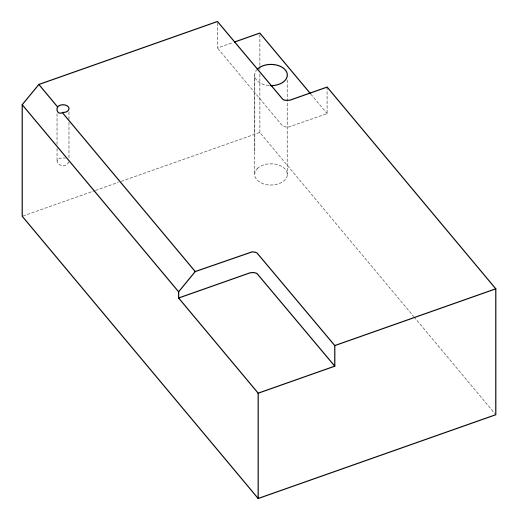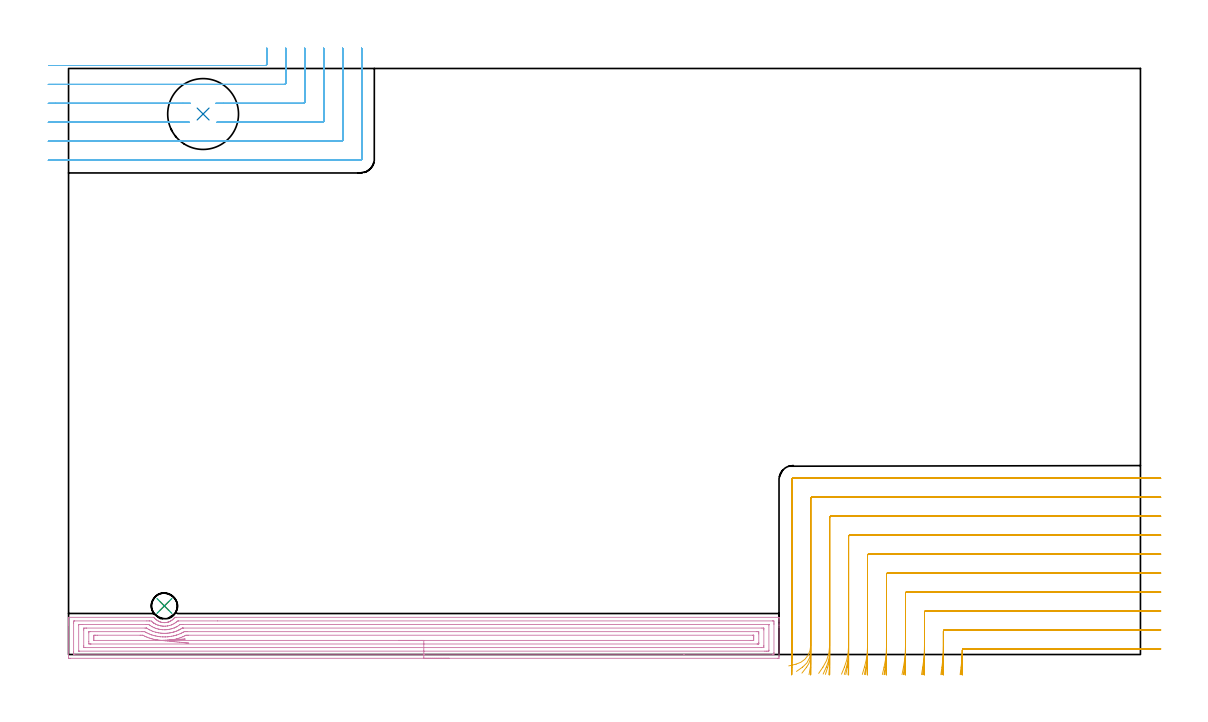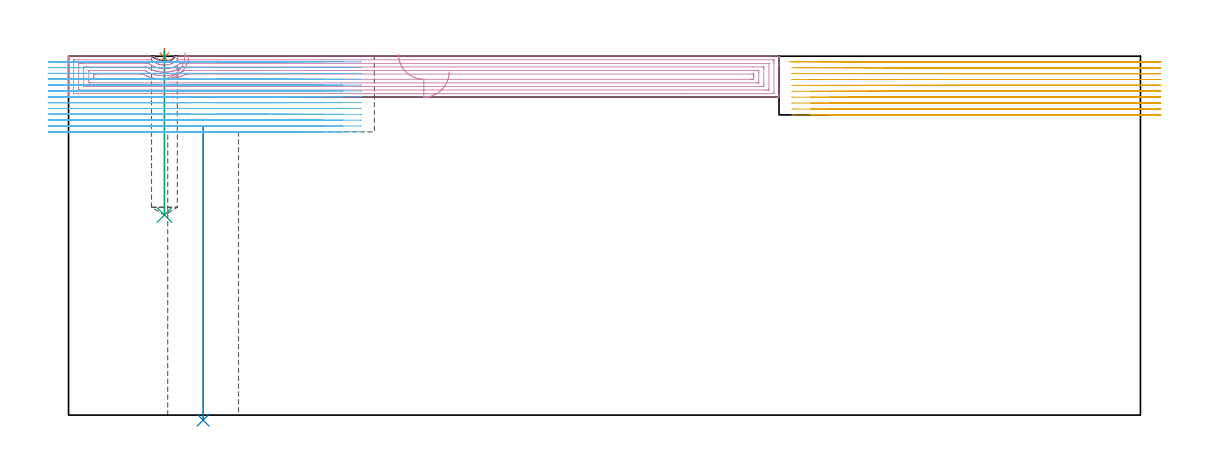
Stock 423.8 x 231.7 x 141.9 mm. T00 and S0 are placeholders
(PLAN: 6 operations, 4 tool changes, 71.2 min)
(1 SPOT_DRILL | STEP1POCKET | NXT0321_9005460120000 | 0.03 min | 2 mm3)
(2 INDEXABLE_INSERT_DRILL_THROUGH_HOLE_FROM_SOLID | STEP1HOLE | NXT0302_027 | 0.47 min | 87299 mm3)
(3 DRILL_BLIND_HOLE_INTO_CENTER | STEP1POCKET | UGT0301_215 | 0.26 min | 4942 mm3)
(4 AREA_MILL | FG_CHAMFER_SURFACE | UGT0205_001 | 13.95 min | 37816 mm3)
(5 MILL_CORNER_NOTCH_RECTANGULAR | CORNER_NOTCH_RECTANGULAR | NXT0201_013 | Follow Part, ap 2.5, ae 75% | 34.01 min | 246536 mm3)
(6 MILL_CORNER_NOTCH_RECTANGULAR_1 | CORNER_NOTCH_RECTANGULAR_1 | NXT0201_013 | Follow Part, ap 2.5, ae 75% | 22.46 min | 130722 mm3)
(TOOL NXT0321_9005460120000 | NC Spot Drill, 142deg, 12mm, Carbide, Uncoated | D12 PA142 FL30 Z2)
(TOOL NXT0302_027 | Index. Insert Drill 28mm [880-D2800L32-05] | D28 PA176 FL140 Z2)
(TOOL UGT0301_215 | Twist Drill 10.2 mm | D10.2 PA118 FL82 Z2)
(TOOL UGT0205_001 | Chamfer Mill 20 x 3 x 45 deg. | D20 FL50 Z2)
(TOOL NXT0201_013 | ENDMILL 10mm | D10 FL30 Z4)
(OP 1 SPOT_DRILL)
G17 G21 G94 G90
T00 M6
G54
G17 G0 G90 X37.9 Y19.2 S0 M3
G43 Z151.9 H0
G94 G81 G98 Z141.461 F250. R144.9
G80
M5
M2
(OP 2 INDEXABLE_INSERT_DRILL_THROUGH_HOLE_FROM_SOLID)
G17 G21 G94 G90
T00 M6
G54
G17 G0 G90 X53.2 Y213.7 S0 M3
G43 Z151.9 H1
G94 G81 G98 Z-1.989 F250. R114.
G80
M5
M2
(OP 3 DRILL_BLIND_HOLE_INTO_CENTER)
G17 G21 G94 G90
T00 M6
G54
G17 G0 G90 X37.9 Y19.2 S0 M3
G43 Z151.9 H0
G94 G81 G98 Z79.1 F250. R143.9
G80
M5
M2
(OP 4 AREA_MILL)
G17 G21 G94 G90
T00 M6
G54
G17 G0 G90 X150.45 Y-1.5 S1061 M3
G43 Z151.9 H0
Z135.7
G94 G1 X150.412 Z134.828 F250.
X150.298 Z133.963
X150.109 Z133.112
X149.847 Z132.28
X149.513 Z131.474
X149.11 Z130.7
X148.642 Z129.964
X148.11 Z129.272
X147.521 Z128.629
X146.878 Z128.04
X146.186 Z127.508
X145.45 Z127.04
X144.676 Z126.637
X143.87 Z126.303
X143.038 Z126.041
X142.187 Z125.852
X141.322 Z125.738
X140.45 Z125.7
X0.62
X0.275 Y-1.496 Z125.702
X0.01 Y-1.492 Z125.706
X0. Y-1.223 Z125.974
Y11.486 Z138.681
Y12.03 Z139.227
Y12.375 Z139.571
Y12.919 Z140.115
Y13.263 Z140.458
Y13.952 Z141.151
Y14.275 Z141.474
X0.007 Y14.661 Z141.853
X0.01 Y14.697 Z141.888
X0.173 Y14.7 Z141.9
X33.679
X33.752 Z141.895
X33.768 Y14.696 Z141.89
X33.806 Y14.663 Z141.859
X33.832 Y14.628 Z141.828
X33.948 Y14.482 Z141.682
X33.973 Y14.454 Z141.653
X34.144 Y14.263 Z141.461
X34.565 Y13.846 Z141.046
X34.642 Y13.78 Z140.98
X34.948 Y13.559 Z140.757
X35.077 Y13.465 Z140.663
X35.419 Y13.263 Z140.461
X35.535 Y13.194 Z140.393
X35.659 Y13.135 Z140.334
X35.912 Y13.016 Z140.211
X36.014 Y12.967 Z140.165
X36.023 Y12.963 Z140.161
X36.223 Y12.888 Z140.087
X36.428 Y12.824 Z140.022
X36.872 Y12.716 Z139.914
X36.917 Y12.708 Z139.907
X37.14 Y12.671 Z139.869
X37.253 Y12.654 Z139.848
X37.32 Y12.642 Z139.837
X37.543 Y12.618 Z139.815
X37.659 Y12.612 Z139.81
X37.766 Y12.608 Z139.803
X37.833 Y12.609 Z139.801
X37.885 Y12.607 Z139.802
X37.923 Y12.608 Z139.801
X37.954 Y12.607 Z139.802
X38.046
X38.146 Y12.614 Z139.805
X38.213 Y12.616 Z139.812
X38.662 Y12.666 Z139.866
X39.106 Y12.754 Z139.953
X39.12 Y12.758 Z139.957
X39.445 Y12.851 Z140.045
X39.486 Y12.865 Z140.059
X39.624 Y12.91 Z140.108
X39.778 Y12.962 Z140.161
X39.788 Y12.967 Z140.166
X39.933 Y13.032 Z140.227
X39.999 Y13.061 Z140.257
X40.346 Y13.24 Z140.44
X40.455 Y13.297 Z140.497
X40.892 Y13.579 Z140.779
X41.08 Y13.727 Z140.927
X41.231 Y13.846 Z141.045
X41.517 Y14.117 Z141.316
X41.549 Y14.151 Z141.35
X41.785 Y14.402 Z141.601
X41.931 Y14.584 Z141.784
X41.941 Y14.596 Z141.795
X42.02 Y14.701 Z141.884
X42.614 Y14.7 Z141.9
X280.727
X280.89 Y14.697 Z141.888
X280.893 Y14.661 Z141.853
X280.9 Y14.275 Z141.474
Y13.952 Z141.151
Y13.263 Z140.458
Y12.03 Z139.227
Y11.486 Z138.681
Y10.87 Z138.065
Y-0.679 Z126.518
X280.898 Y-0.951 Z126.246
X280.892 Y-1.492 Z125.706
X280.826 Y-1.494 Z125.703
X280.28 Y-1.5 Z125.7
X140.45
Y-0.086 Z127.114
X2.429 Y-0.085 Z127.115
X2.407 Y-0.084 Z127.116
X2.01 Y-0.063 Z127.137
X2.003 Y0.339 Z127.539
X2.001 Y0.825 Z128.025
X2. Y1.23 Z128.43
X2.001 Y12.375 Z139.575
X2.002 Y12.777 Z139.977
X2.01 Y13.263 Z140.463
X2.385 Y13.284 Z140.484
X2.407 Y13.285 Z140.485
X30.975 Y13.286 Z140.486
X31.869 Y13.285 Z140.485
X31.892
X32.683 Y13.263 Z140.463
X33.037 Y12.944 Z140.144
X33.386 Y12.666 Z139.866
X33.679 Y12.455 Z139.655
X33.709 Y12.435 Z139.635
X33.808 Y12.375 Z139.575
X34.291 Y12.095 Z139.295
X34.572 Y11.955 Z139.155
X34.86 Y11.819 Z139.019
X35.323 Y11.628 Z138.828
X35.466 Y11.579 Z138.779
X35.506 Y11.566 Z138.766
X35.536 Y11.556 Z138.756
X35.786 Y11.486 Z138.686
X36.359 Y11.355 Z138.555
X36.522 Y11.324 Z138.524
X36.925 Y11.26 Z138.46
X37.253 Y11.224 Z138.424
X37.535 Y11.206 Z138.406
X38.146 Y11.199 Z138.399
X38.42 Y11.214 Z138.414
X39.04 Y11.284 Z138.484
X39.213 Y11.314 Z138.514
X39.933 Y11.466 Z138.666
X39.95 Y11.47 Z138.67
X40.009 Y11.486 Z138.686
X40.71 Y11.718 Z138.918
X40.827 Y11.766 Z138.966
X41.244 Y11.96 Z139.16
X41.72 Y12.211 Z139.411
X41.823 Y12.272 Z139.472
X41.985 Y12.375 Z139.575
X42.359 Y12.628 Z139.828
X42.614 Y12.828 Z140.028
X42.851 Y13.027 Z140.227
X43.124 Y13.263 Z140.463
X43.486 Y13.284 Z140.484
X43.507 Y13.285 Z140.485
X58.953 Y13.286 Z140.486
X278.471 Y13.285 Z140.485
X278.493 Y13.284 Z140.484
X278.89 Y13.263 Z140.463
X278.897 Y12.861 Z140.061
X278.899 Y12.375 Z139.575
X278.9 Y11.97 Z139.17
X278.899 Y0.825 Z128.025
X278.898 Y0.423 Z127.623
X278.89 Y-0.063 Z127.137
X278.515 Y-0.084 Z127.116
X278.493 Y-0.085 Z127.115
X243.33 Y-0.086 Z127.114
X140.45
Y1.328 Z128.528
X4.194 Y1.329 Z128.529
X4.065 Y1.33 Z128.53
X4.019 Y1.333 Z128.533
X4.013 Y1.334 Z128.534
X4.009 Y1.347 Z128.547
X4.004 Y1.393 Z128.593
X4.001 Y1.521 Z128.721
Y11.486 Z138.686
X4.003 Y11.676 Z138.876
X4.01 Y11.864 Z139.064
X4.194 Y11.867 Z139.067
X4.701 Y11.87 Z139.07
X5.087 Y11.871 Z139.071
X5.593 Y11.872 Z139.072
X30.611 Y11.871 Z139.071
X30.998 Y11.87 Z139.07
X31.508 Y11.867 Z139.067
X31.694 Y11.864 Z139.064
X31.892 Y11.725 Z138.925
X32.233 Y11.486 Z138.686
X32.785 Y11.142 Z138.342
X33.044 Y10.989 Z138.189
X33.542 Y10.734 Z137.934
X33.679 Y10.67 Z137.87
X33.841 Y10.598 Z137.798
X34.363 Y10.392 Z137.592
X34.572 Y10.319 Z137.519
X34.976 Y10.196 Z137.396
X35.466 Y10.075 Z137.275
X35.771 Y10.004 Z137.204
X36.13 Y9.937 Z137.137
X36.359 Y9.902 Z137.102
X36.741 Y9.85 Z137.05
X37.153 Y9.809 Z137.009
X37.253 Y9.803 Z137.003
X38.073 Y9.782 Z136.982
X38.146 Y9.784 Z136.984
X38.548 Y9.803 Z137.003
X38.913 Y9.835 Z137.035
X39.04 Y9.848 Z137.048
X39.396 Y9.893 Z137.093
X39.699 Y9.942 Z137.142
X39.933 Y9.991 Z137.191
X40.433 Y10.1 Z137.3
X40.827 Y10.202 Z137.402
X41.127 Y10.299 Z137.499
X41.72 Y10.497 Z137.697
X41.794 Y10.525 Z137.725
X41.965 Y10.598 Z137.798
X42.403 Y10.807 Z138.007
X42.614 Y10.916 Z138.116
X42.986 Y11.116 Z138.316
X43.507 Y11.442 Z138.642
X43.534 Y11.459 Z138.659
X43.574 Y11.486 Z138.686
X44.057 Y11.828 Z139.028
X44.114 Y11.865 Z139.065
X44.207 Y11.867 Z139.067
X44.401 Y11.869 Z139.069
X44.907 Y11.871 Z139.071
X45.294
X276.706
X276.835 Y11.87 Z139.07
X276.881 Y11.867 Z139.067
X276.887 Y11.866 Z139.066
X276.891 Y11.853 Z139.053
X276.896 Y11.807 Z139.007
X276.899 Y11.679 Z138.879
Y1.714 Z128.914
X276.897 Y1.524 Z128.724
X276.89 Y1.335 Z128.535
X276.706 Y1.333 Z128.533
X276.199 Y1.33 Z128.53
X275.813 Y1.329 Z128.529
X275.307 Y1.328 Z128.528
X140.45
Y2.743 Z129.943
X6.732
X6.088 Y2.748 Z129.948
X6.019 Y2.749 Z129.949
X6.01 Y2.839 Z130.039
X6.006 Y3.049 Z130.249
X6. Y3.471 Z130.671
Y9.709 Z136.909
X6.006 Y10.144 Z137.344
X6.01 Y10.361 Z137.561
X6.024 Y10.45 Z137.65
X6.127 Y10.453 Z137.653
X6.874 Y10.457 Z137.657
X7.016
X30.247
X30.622 Y10.453 Z137.653
X30.809 Y10.45 Z137.65
X30.854 Y10.443 Z137.643
X30.906 Y10.414 Z137.614
X30.998 Y10.36 Z137.56
X31.619 Y9.981 Z137.181
X31.892 Y9.833 Z137.033
X32.133 Y9.709 Z136.909
X32.785 Y9.4 Z136.6
X33.313 Y9.185 Z136.385
X33.679 Y9.054 Z136.254
X34.455 Y8.821 Z136.021
X34.572 Y8.791 Z135.991
X34.612 Y8.781 Z135.981
X35.101 Y8.671 Z135.871
X35.466 Y8.6 Z135.8
X35.736 Y8.552 Z135.752
X36.359 Y8.461 Z135.661
X36.762 Y8.421 Z135.621
X37.253 Y8.389 Z135.589
X37.698 Y8.378 Z135.578
X38.146 Y8.371 Z135.571
X38.582 Y8.387 Z135.587
X39.04 Y8.423 Z135.623
X39.402 Y8.461 Z135.661
X39.933 Y8.529 Z135.729
X40.185 Y8.57 Z135.77
X40.827 Y8.702 Z135.902
X40.925 Y8.724 Z135.924
X41.331 Y8.821 Z136.021
X41.635 Y8.906 Z136.106
X41.72 Y8.932 Z136.132
X42.305 Y9.127 Z136.327
X42.614 Y9.232 Z136.432
X42.953 Y9.372 Z136.572
X43.507 Y9.622 Z136.822
X43.566 Y9.651 Z136.851
X43.68 Y9.709 Z136.909
X44.145 Y9.963 Z137.163
X44.401 Y10.113 Z137.313
X44.703 Y10.297 Z137.497
X44.931 Y10.436 Z137.636
X44.968 Y10.45 Z137.65
X45.012 Y10.453 Z137.653
X45.106 Y10.456 Z137.656
X45.294 Y10.457 Z137.657
X45.435
X274.168
X274.812 Y10.452 Z137.652
X274.881 Y10.45 Z137.65
X274.89 Y10.361 Z137.561
X274.894 Y10.151 Z137.351
X274.9 Y9.729 Z136.929
Y3.491 Z130.691
X274.894 Y3.056 Z130.256
X274.89 Y2.839 Z130.039
X274.877 Y2.749 Z129.949
X274.773 Y2.747 Z129.947
X274.026 Y2.743 Z129.943
X273.884
X140.45
Y4.157 Z131.357
X8.884
X8.661 Y4.158 Z131.358
X8.438 Y4.16 Z131.36
X8.01 Y4.167 Z131.367
X8.007 Y4.379 Z131.579
X8.001 Y5.036 Z132.236
X8. Y8.59 Z135.79
X8.002 Y8.821 Z136.021
X8.007 Y8.985 Z136.185
X8.01 Y9.024 Z136.224
X8.018 Y9.036 Z136.236
X8.066 Y9.038 Z136.238
X8.214 Y9.041 Z136.241
X8.438 Y9.043 Z136.243
X8.661
X28.988
X29.211 Y9.042 Z136.242
X29.889 Y9.036 Z136.236
X30.105 Y9.029 Z136.229
X30.48 Y8.821 Z136.021
X30.998 Y8.549 Z135.749
X31.537 Y8.286 Z135.486
X31.892 Y8.133 Z135.333
X32.384 Y7.933 Z135.133
X32.785 Y7.789 Z134.989
X33.001 Y7.718 Z134.918
X33.679 Y7.523 Z134.723
X34.23 Y7.385 Z134.585
X34.572 Y7.307 Z134.507
X35.348 Y7.162 Z134.362
X35.466 Y7.144 Z134.344
X36.179 Y7.044 Z134.244
X36.359 Y7.026 Z134.226
X36.379 Y7.025 Z134.225
X37.253 Y6.971 Z134.171
X37.329 Y6.968 Z134.168
X38.146 Y6.955 Z134.155
X38.235 Y6.956 Z134.156
X39.04 Y6.995 Z134.195
X39.086 Y6.998 Z134.198
X39.59 Y7.044 Z134.244
X39.896 Y7.081 Z134.281
X39.933 Y7.086 Z134.286
X40.672 Y7.198 Z134.398
X40.827 Y7.229 Z134.429
X41.409 Y7.353 Z134.553
X41.72 Y7.426 Z134.626
X42.127 Y7.528 Z134.728
X42.614 Y7.67 Z134.87
X42.814 Y7.733 Z134.933
X43.428 Y7.933 Z135.133
X43.487 Y7.953 Z135.153
X43.507 Y7.961 Z135.161
X44.113 Y8.218 Z135.418
X44.401 Y8.35 Z135.55
X44.721 Y8.502 Z135.702
X45.294 Y8.796 Z135.996
X45.341 Y8.821 Z136.021
X45.744 Y9.036 Z136.236
X45.967 Y9.04 Z136.24
X46.187 Y9.042 Z136.242
X46.858 Y9.043 Z136.243
X272.016
X272.239 Y9.042 Z136.242
X272.462 Y9.04 Z136.24
X272.89 Y9.033 Z136.233
X272.893 Y8.821 Z136.021
X272.899 Y8.164 Z135.364
X272.9 Y4.61 Z131.81
X272.898 Y4.379 Z131.579
X272.893 Y4.215 Z131.415
X272.89 Y4.176 Z131.376
X272.882 Y4.164 Z131.364
X272.834 Y4.162 Z131.362
X272.686 Y4.159 Z131.359
X272.462 Y4.157 Z131.357
X272.239
X140.45
Y5.571 Z132.771
X39.565
X39.04 Y5.574 Z132.774
X39.579 Y5.62 Z132.82
X39.878 Y5.646 Z132.846
X39.933 Y5.652 Z132.852
X40.383 Y5.709 Z132.909
X40.515 Y5.727 Z132.927
X40.827 Y5.774 Z132.974
X41.158 Y5.827 Z133.027
X41.443 Y5.882 Z133.082
X41.72 Y5.937 Z133.137
X41.901 Y5.976 Z133.176
X42.117 Y6.026 Z133.226
X42.614 Y6.142 Z133.342
X42.625 Y6.145 Z133.345
X42.668 Y6.156 Z133.356
X43.317 Y6.345 Z133.545
X43.507 Y6.403 Z133.603
X43.991 Y6.563 Z133.763
X44.401 Y6.702 Z133.902
X44.646 Y6.8 Z134.
X45.244 Y7.044 Z134.244
X45.279 Y7.059 Z134.259
X45.294 Y7.067 Z134.267
X45.88 Y7.35 Z134.55
X46.187 Y7.503 Z134.703
X46.362 Y7.589 Z134.789
X46.423 Y7.618 Z134.818
X46.5 Y7.622 Z134.822
X47.081 Y7.627 Z134.827
X47.387 Y7.628 Z134.828
X270.452 Y7.629 Z134.829
X270.758 Y7.628 Z134.828
X270.842 Y7.626 Z134.826
X270.881 Y7.622 Z134.822
X270.891 Y7.619 Z134.819
X270.893 Y7.609 Z134.809
X270.899 Y7.488 Z134.688
X270.9 Y7.044 Z134.244
Y6.599 Z133.799
X270.898 Y6.156 Z133.356
X270.893 Y5.717 Z132.917
X270.883 Y5.578 Z132.778
X270.746 Y5.576 Z132.776
X270.452 Y5.573 Z132.773
X270.146 Y5.571 Z132.771
X269.558
X140.45
X139.578 Z132.809
X138.714 Z132.923
X137.862 Z133.112
X137.03 Z133.374
X136.224 Z133.708
X135.45 Z134.111
X134.714 Z134.58
X134.022 Z135.111
X133.379 Z135.7
X132.79 Z136.343
X132.259 Z137.035
X131.79 Z137.771
X131.387 Z138.545
X131.053 Z139.351
X130.791 Z140.183
X130.602 Z141.035
X130.488 Z141.899
X130.45 Z142.771
G0 Z151.9
X46.057 Y6.11
Z143.326
G1 X46.068 Y6.111 Z142.454
X46.003 Y6.107 Z141.584
X45.863 Y6.099 Z140.723
X45.648 Y6.087 Z139.877
X45.36 Y6.071 Z139.054
X45.002 Y6.05 Z138.258
X44.576 Y6.026 Z137.497
X44.086 Y5.999 Z136.777
X43.534 Y5.968 Z136.101
X42.926 Y5.933 Z135.477
X42.266 Y5.896 Z134.907
X41.559 Y5.856 Z134.398
X40.81 Y5.814 Z133.952
X40.026 Y5.77 Z133.574
X39.211 Y5.724 Z133.265
X38.373 Y5.676 Z133.029
X37.517 Y5.628 Z132.866
X36.65 Y5.579 Z132.779
X36.601 Y5.576 Z132.776
X36.475 Y5.572 Z132.772
X36.407 Y5.571 Z132.771
X36.359
X10.142 Y5.572 Z132.772
X10.058 Y5.574 Z132.774
X10.019 Y5.578 Z132.778
X10.009 Y5.581 Z132.781
X10.007 Y5.591 Z132.791
X10.001 Y5.712 Z132.912
X10. Y6.156 Z133.356
Y6.601 Z133.801
X10.002 Y7.044 Z134.244
X10.007 Y7.483 Z134.683
X10.017 Y7.622 Z134.822
X10.154 Y7.624 Z134.824
X10.448 Y7.627 Z134.827
X10.754 Y7.628 Z134.828
X11.342 Y7.629 Z134.829
X28.318
X28.624 Y7.628 Z134.828
X29.211 Y7.624 Z134.824
X29.361 Y7.622 Z134.822
X29.672 Y7.475 Z134.675
X30.105 Y7.267 Z134.467
X30.578 Y7.044 Z134.244
X30.998 Y6.864 Z134.064
X31.308 Y6.736 Z133.936
X31.892 Y6.524 Z133.724
X32.653 Y6.287 Z133.487
X32.785 Y6.25 Z133.45
X33.127 Y6.156 Z133.356
X33.679 Y6.022 Z133.222
X33.855 Y5.981 Z133.181
X34.158 Y5.921 Z133.121
X34.572 Y5.843 Z133.043
X34.955 Y5.775 Z132.975
X35.125 Y5.75 Z132.95
X35.466 Y5.706 Z132.906
X35.982 Y5.642 Z132.842
X36.33 Y5.608 Z132.808
X36.359 Y5.605 Z132.805
X36.65 Y5.579 Z132.779
X37.517 Y5.494 Z132.732
X38.385 Y5.408 Z132.76
X39.247 Y5.323 Z132.865
X40.096 Y5.239 Z133.045
X40.927 Y5.157 Z133.298
X41.733 Y5.077 Z133.623
X42.507 Y5.001 Z134.018
X43.244 Y4.928 Z134.479
X43.938 Y4.859 Z135.002
X44.585 Y4.796 Z135.585
X45.178 Y4.737 Z136.222
X45.714 Y4.684 Z136.908
X46.188 Y4.637 Z137.639
X46.597 Y4.597 Z138.408
X46.938 Y4.563 Z139.211
X47.208 Y4.537 Z140.04
X47.405 Y4.517 Z140.889
X47.527 Y4.505 Z141.753
G0 Z151.9
M5
M2
(OP 5 MILL_CORNER_NOTCH_RECTANGULAR)
G17 G21 G94 G90
T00 M6
G54
G17 G0 G90 X431.8 Y2.2 S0 M3
G43 Z152.022 H0
Z139.689
G94 G1 X428.8 F250.
X353.871 F500.
G3 X353.377 Y1.719 R0.5
G2 X352.864 Y-5. R67.5
G1 X352.487 Y-7.976 F250.
G0 Z152.022
X431.8 Y9.7
Z139.689
G1 X428.8
X346.395 F500.
G3 X345.9 Y9.205 R0.5
G1 Y3.487
G2 X345.297 Y-5. R60.
G1 X344.872 Y-7.97 F250.
G0 Z152.022
X431.8 Y17.2
Z139.689
G1 X428.8
X338.895 F500.
G3 X338.4 Y16.705 R0.5
G1 Y3.487
G2 X337.71 Y-5. R52.5
G1 X337.225 Y-7.961 F250.
G0 Z152.022
X431.8 Y24.7
Z139.689
G1 X428.8
X331.395 F500.
G3 X330.9 Y24.205 R0.5
G1 Y3.487
G2 X330.093 Y-5. R45.
G1 X329.527 Y-7.946 F250.
G0 Z152.022
X431.8 Y32.2
Z139.689
G1 X428.8
X323.896 F500.
G3 X323.4 Y31.704 R0.5
G1 Y3.487
G2 X322.427 Y-5. R37.5
G1 X321.748 Y-7.922 F250.
G0 Z152.022
X431.8 Y39.7
Z139.689
G1 X428.8
X316.396 F500.
G3 X315.9 Y39.204 R0.5
G1 Y3.487
G2 X314.675 Y-5. R30.
G1 X313.826 Y-7.877 F250.
G0 Z152.022
X431.8 Y47.2
Z139.689
G1 X428.8
X308.896 F500.
G3 X308.4 Y46.704 R0.5
G1 Y3.487
G2 X306.738 Y-5. R22.5
G1 X305.607 Y-7.778 F250.
G0 Z152.022
X431.8 Y54.7
Z139.689
G1 X428.8
X301.396 F500.
G3 X300.9 Y54.204 R0.5
G1 Y3.487
G2 X298.268 Y-5. R15.
G1 X296.571 Y-7.474 F250.
G0 Z152.022
X431.8 Y62.2
Z139.689
G1 X428.8
X293.897 F500.
G3 X293.4 Y61.703 R0.5
G1 Y3.487
G2 X287.656 Y-3.805 R7.5
G1 X284.74 Y-4.507 F250.
G0 Z152.022
X431.8 Y69.7
Z139.689
G1 X428.8
X286.5 F500.
G3 X285.9 Y69.1 R0.6
G1 Y3.487
Y0.487 F250.
G0 Z152.022
X431.8 Y2.2
Z137.357
G1 X428.8
X353.894 F500.
G3 X353.4 Y1.706 R0.5
G1 Y1.158
G2 X353.119 Y-5. R67.5
G1 X352.845 Y-7.987 F250.
G0 Z152.022
X431.8 Y9.7
Z137.357
G1 X428.8
X346.395 F500.
G3 X345.9 Y9.205 R0.5
G1 Y1.158
G2 X345.583 Y-5. R60.
G1 X345.275 Y-7.984 F250.
G0 Z152.022
X431.8 Y17.2
Z137.357
G1 X428.8
X338.895 F500.
G3 X338.4 Y16.705 R0.5
G1 Y1.158
G2 X338.038 Y-5. R52.5
G1 X337.686 Y-7.979 F250.
G0 Z152.022
X431.8 Y24.7
Z137.357
G1 X428.8
X331.395 F500.
G3 X330.9 Y24.205 R0.5
G1 Y1.158
G2 X330.477 Y-5. R45.
G1 X330.066 Y-7.972 F250.
G0 Z152.022
X431.8 Y32.2
Z137.357
G1 X428.8
X323.896 F500.
G3 X323.4 Y31.704 R0.5
G1 Y1.158
G2 X322.891 Y-5. R37.5
G1 X322.398 Y-7.959 F250.
G0 Z152.022
X431.8 Y39.7
Z137.357
G1 X428.8
X316.396 F500.
G3 X315.9 Y39.204 R0.5
G1 Y1.158
G2 X315.261 Y-5. R30.
G1 X314.645 Y-7.936 F250.
G0 Z152.022
X431.8 Y47.2
Z137.357
G1 X428.8
X308.896 F500.
G3 X308.4 Y46.704 R0.5
G1 Y1.158
G2 X307.541 Y-5. R22.5
G1 X306.72 Y-7.885 F250.
G0 Z152.022
X431.8 Y54.7
Z137.357
G1 X428.8
X301.396 F500.
G3 X300.9 Y54.204 R0.5
G1 Y1.158
G2 X299.578 Y-5. R15.
G1 X298.346 Y-7.736 F250.
G0 Z152.022
X431.8 Y62.2
Z137.357
G1 X428.8
X293.897 F500.
G3 X293.4 Y61.703 R0.5
G1 Y1.158
G2 X290.243 Y-4.957 R7.5
G1 X287.797 Y-6.694 F250.
G0 Z152.022
X431.8 Y69.7
Z137.357
G1 X428.8
X286.5 F500.
G3 X285.9 Y69.1 R0.6
G1 Y1.158
Y-1.842 F250.
G0 Z152.022
X431.8 Y2.2
Z135.025
G1 X428.8
X353.894 F500.
G3 X353.4 Y1.706 R0.5
G1 Y-0.376
G2 X353.241 Y-5. R67.5
G1 X353.036 Y-7.993 F250.
G0 Z152.022
X431.8 Y9.7
Z135.025
G1 X428.8
X346.395 F500.
G3 X345.9 Y9.205 R0.5
G1 Y-0.376
G2 X345.722 Y-5. R60.
G1 X345.49 Y-7.991 F250.
G0 Z152.022
X431.8 Y17.2
Z135.025
G1 X428.8
X338.895 F500.
G3 X338.4 Y16.705 R0.5
G1 Y-0.376
G2 X338.196 Y-5. R52.5
G1 X337.932 Y-7.988 F250.
G0 Z152.022
X431.8 Y24.7
Z135.025
G1 X428.8
X331.395 F500.
G3 X330.9 Y24.205 R0.5
G1 Y-0.376
G2 X330.662 Y-5. R45.
G1 X330.354 Y-7.984 F250.
G0 Z152.022
X431.8 Y32.2
Z135.025
G1 X428.8
X323.896 F500.
G3 X323.4 Y31.704 R0.5
G1 Y-0.376
G2 X323.114 Y-5. R37.5
G1 X322.744 Y-7.977 F250.
G0 Z152.022
X431.8 Y39.7
Z135.025
G1 X428.8
X316.396 F500.
G3 X315.9 Y39.204 R0.5
G1 Y-0.376
G2 X315.542 Y-5. R30.
G1 X315.079 Y-7.964 F250.
G0 Z152.022
X431.8 Y47.2
Z135.025
G1 X428.8
X308.896 F500.
G3 X308.4 Y46.704 R0.5
G1 Y-0.376
G2 X307.92 Y-5. R22.5
G1 X307.303 Y-7.936 F250.
G0 Z152.022
X431.8 Y54.7
Z135.025
G1 X428.8
X301.396 F500.
G3 X300.9 Y54.204 R0.5
G1 Y-0.376
G2 X300.17 Y-5. R15.
G1 X299.245 Y-7.854 F250.
G0 Z152.022
X431.8 Y62.2
Z135.025
G1 X428.8
X293.897 F500.
G3 X293.4 Y61.703 R0.5
G1 Y-0.376
G2 X291.805 Y-5. R7.5
G1 X289.955 Y-7.362 F250.
G0 Z152.022
X431.8 Y69.7
Z135.025
G1 X428.8
X286.5 F500.
G3 X285.9 Y69.1 R0.6
G1 Y-0.376
Y-3.376 F250.
G0 Z152.022
X431.8 Y2.2
Z132.693
G1 X428.8
X353.894 F500.
G3 X353.4 Y1.706 R0.5
G1 Y-3.692
G2 X353.387 Y-5. R67.5
G1 X353.329 Y-7.999 F250.
G0 Z152.022
X431.8 Y9.7
Z132.693
G1 X428.8
X346.395 F500.
G3 X345.9 Y9.205 R0.5
G1 Y-3.692
G2 X345.886 Y-5. R60.
G1 X345.82 Y-7.999 F250.
G0 Z152.022
X431.8 Y17.2
Z132.693
G1 X428.8
X338.895 F500.
G3 X338.4 Y16.705 R0.5
G1 Y-3.692
G2 X338.384 Y-5. R52.5
G1 X338.309 Y-7.999 F250.
G0 Z152.022
X431.8 Y24.7
Z132.693
G1 X428.8
X331.395 F500.
G3 X330.9 Y24.205 R0.5
G1 Y-3.692
G2 X330.881 Y-5. R45.
G1 X330.794 Y-7.999 F250.
G0 Z152.022
X431.8 Y32.2
Z132.693
G1 X428.8
X323.896 F500.
G3 X323.4 Y31.704 R0.5
G1 Y-3.692
G2 X323.377 Y-5. R37.5
G1 X323.272 Y-7.998 F250.
G0 Z152.022
X431.8 Y39.7
Z132.693
G1 X428.8
X316.396 F500.
G3 X315.9 Y39.204 R0.5
G1 Y-3.692
G2 X315.871 Y-5. R30.
G1 X315.741 Y-7.997 F250.
G0 Z152.022
X431.8 Y47.2
Z132.693
G1 X428.8
X308.896 F500.
G3 X308.4 Y46.704 R0.5
G1 Y-3.692
G2 X308.362 Y-5. R22.5
G1 X308.187 Y-7.995 F250.
G0 Z152.022
X431.8 Y54.7
Z132.693
G1 X428.8
X301.396 F500.
G3 X300.9 Y54.204 R0.5
G1 Y-3.692
G2 X300.843 Y-5. R15.
G1 X300.581 Y-7.989 F250.
G0 Z152.022
X431.8 Y62.2
Z132.693
G1 X428.8
X293.897 F500.
G3 X293.4 Y61.703 R0.5
G1 Y-3.692
G2 X293.285 Y-5. R7.5
G1 X292.762 Y-7.954 F250.
G0 Z152.022
X431.8 Y69.7
Z132.693
G1 X428.8
X286.5 F500.
G3 X285.9 Y69.1 R0.6
G1 Y-3.692
Y-6.692 F250.
G0 Z152.022
X431.8 Y2.2
Z130.361
G1 X428.8
X353.894 F500.
G3 X353.4 Y1.706 R0.5
G1 Y-4.905
Y-5.
X353.396 Y-8. F250.
G0 Z152.022
X431.8 Y9.7
Z130.361
G1 X428.8
X346.395 F500.
G3 X345.9 Y9.205 R0.5
G1 Y-4.905
Y-5.
X345.895 Y-8. F250.
G0 Z152.022
X431.8 Y17.2
Z130.361
G1 X428.8
X338.895 F500.
G3 X338.4 Y16.705 R0.5
G1 Y-4.905
Y-5.
X338.394 Y-8. F250.
G0 Z152.022
X431.8 Y24.7
Z130.361
G1 X428.8
X331.395 F500.
G3 X330.9 Y24.205 R0.5
G1 Y-4.905
Y-5.
X330.894 Y-8. F250.
G0 Z152.022
X431.8 Y32.2
Z130.361
G1 X428.8
X323.896 F500.
G3 X323.4 Y31.704 R0.5
G1 Y-4.905
Y-5.
X323.392 Y-8. F250.
G0 Z152.022
X431.8 Y39.7
Z130.361
G1 X428.8
X316.396 F500.
G3 X315.9 Y39.204 R0.5
G1 Y-4.905
Y-5.
X315.89 Y-8. F250.
G0 Z152.022
X431.8 Y47.2
Z130.361
G1 X428.8
X308.896 F500.
G3 X308.4 Y46.704 R0.5
G1 Y-4.905
Y-5.
X308.387 Y-8. F250.
G0 Z152.022
X431.8 Y54.7
Z130.361
G1 X428.8
X301.396 F500.
G3 X300.9 Y54.204 R0.5
G1 Y-4.905
Y-5.
X300.881 Y-8. F250.
G0 Z152.022
X431.8 Y62.2
Z130.361
G1 X428.8
X293.897 F500.
G3 X293.4 Y61.703 R0.5
G1 Y-4.905
X293.399 Y-5.
X293.361 Y-8. F250.
G0 Z152.022
X431.8 Y69.7
Z130.361
G1 X428.8
X286.5 F500.
G3 X285.9 Y69.1 R0.6
G1 Y-4.905
Y-7.905 F250.
G0 Z152.022
X431.8 Y2.2
Z128.029
G1 X428.8
X353.894 F500.
G3 X353.4 Y1.706 R0.5
G1 Y-5.
Y-8. F250.
G0 Z152.022
X431.8 Y9.7
Z128.029
G1 X428.8
X346.395 F500.
G3 X345.9 Y9.205 R0.5
G1 Y-5.
Y-8. F250.
G0 Z152.022
X431.8 Y17.2
Z128.029
G1 X428.8
X338.895 F500.
G3 X338.4 Y16.705 R0.5
G1 Y-5.
Y-8. F250.
G0 Z152.022
X431.8 Y24.7
Z128.029
G1 X428.8
X331.395 F500.
G3 X330.9 Y24.205 R0.5
G1 Y-5.
Y-8. F250.
G0 Z152.022
X431.8 Y32.2
Z128.029
G1 X428.8
X323.896 F500.
G3 X323.4 Y31.704 R0.5
G1 Y-5.
Y-8. F250.
G0 Z152.022
X431.8 Y39.7
Z128.029
G1 X428.8
X316.396 F500.
G3 X315.9 Y39.204 R0.5
G1 Y-5.
Y-8. F250.
G0 Z152.022
X431.8 Y47.2
Z128.029
G1 X428.8
X308.896 F500.
G3 X308.4 Y46.704 R0.5
G1 Y-5.
Y-8. F250.
G0 Z152.022
X431.8 Y54.7
Z128.029
G1 X428.8
X301.396 F500.
G3 X300.9 Y54.204 R0.5
G1 Y-5.
Y-8. F250.
G0 Z152.022
X431.8 Y62.2
Z128.029
G1 X428.8
X293.897 F500.
G3 X293.4 Y61.703 R0.5
G1 Y-5.
Y-8. F250.
G0 Z152.022
X431.8 Y69.7
Z128.029
G1 X428.8
X286.5 F500.
G3 X285.9 Y69.1 R0.6
G1 Y-5.
Y-8. F250.
G0 Z152.022
X431.8 Y2.2
Z125.696
G1 X428.8
X353.894 F500.
G3 X353.4 Y1.706 R0.5
G1 Y-5.
Y-8. F250.
G0 Z152.022
X431.8 Y9.7
Z125.696
G1 X428.8
X346.395 F500.
G3 X345.9 Y9.205 R0.5
G1 Y-5.
Y-8. F250.
G0 Z152.022
X431.8 Y17.2
Z125.696
G1 X428.8
X338.895 F500.
G3 X338.4 Y16.705 R0.5
G1 Y-5.
Y-8. F250.
G0 Z152.022
X431.8 Y24.7
Z125.696
G1 X428.8
X331.395 F500.
G3 X330.9 Y24.205 R0.5
G1 Y-5.
Y-8. F250.
G0 Z152.022
X431.8 Y32.2
Z125.696
G1 X428.8
X323.896 F500.
G3 X323.4 Y31.704 R0.5
G1 Y-5.
Y-8. F250.
G0 Z152.022
X431.8 Y39.7
Z125.696
G1 X428.8
X316.396 F500.
G3 X315.9 Y39.204 R0.5
G1 Y-5.
Y-8. F250.
G0 Z152.022
X431.8 Y47.2
Z125.696
G1 X428.8
X308.896 F500.
G3 X308.4 Y46.704 R0.5
G1 Y-5.
Y-8. F250.
G0 Z152.022
X431.8 Y54.7
Z125.696
G1 X428.8
X301.396 F500.
G3 X300.9 Y54.204 R0.5
G1 Y-5.
Y-8. F250.
G0 Z152.022
X431.8 Y62.2
Z125.696
G1 X428.8
X293.897 F500.
G3 X293.4 Y61.703 R0.5
G1 Y-5.
Y-8. F250.
G0 Z152.022
X431.8 Y69.7
Z125.696
G1 X428.8
X286.5 F500.
G3 X285.9 Y69.1 R0.6
G1 Y-5.
Y-8. F250.
G0 Z152.022
X431.8 Y2.2
Z123.364
G1 X428.8
X353.894 F500.
G3 X353.4 Y1.706 R0.5
G1 Y-5.
Y-8. F250.
G0 Z152.022
X431.8 Y9.7
Z123.364
G1 X428.8
X346.395 F500.
G3 X345.9 Y9.205 R0.5
G1 Y-5.
Y-8. F250.
G0 Z152.022
X431.8 Y17.2
Z123.364
G1 X428.8
X338.895 F500.
G3 X338.4 Y16.705 R0.5
G1 Y-5.
Y-8. F250.
G0 Z152.022
X431.8 Y24.7
Z123.364
G1 X428.8
X331.395 F500.
G3 X330.9 Y24.205 R0.5
G1 Y-5.
Y-8. F250.
G0 Z152.022
X431.8 Y32.2
Z123.364
G1 X428.8
X323.896 F500.
G3 X323.4 Y31.704 R0.5
G1 Y-5.
Y-8. F250.
G0 Z152.022
X431.8 Y39.7
Z123.364
G1 X428.8
X316.396 F500.
G3 X315.9 Y39.204 R0.5
G1 Y-5.
Y-8. F250.
G0 Z152.022
X431.8 Y47.2
Z123.364
G1 X428.8
X308.896 F500.
G3 X308.4 Y46.704 R0.5
G1 Y-5.
Y-8. F250.
G0 Z152.022
X431.8 Y54.7
Z123.364
G1 X428.8
X301.396 F500.
G3 X300.9 Y54.204 R0.5
G1 Y-5.
Y-8. F250.
G0 Z152.022
X431.8 Y62.2
Z123.364
G1 X428.8
X293.897 F500.
G3 X293.4 Y61.703 R0.5
G1 Y-5.
Y-8. F250.
G0 Z152.022
X431.8 Y69.7
Z123.364
G1 X428.8
X286.5 F500.
G3 X285.9 Y69.1 R0.6
G1 Y-5.
Y-8. F250.
G0 Z152.022
X431.8 Y2.2
Z121.032
G1 X428.8
X353.894 F500.
G3 X353.4 Y1.706 R0.5
G1 Y-5.
Y-8. F250.
G0 Z152.022
X431.8 Y9.7
Z121.032
G1 X428.8
X346.395 F500.
G3 X345.9 Y9.205 R0.5
G1 Y-5.
Y-8. F250.
G0 Z152.022
X431.8 Y17.2
Z121.032
G1 X428.8
X338.895 F500.
G3 X338.4 Y16.705 R0.5
G1 Y-5.
Y-8. F250.
G0 Z152.022
X431.8 Y24.7
Z121.032
G1 X428.8
X331.395 F500.
G3 X330.9 Y24.205 R0.5
G1 Y-5.
Y-8. F250.
G0 Z152.022
X431.8 Y32.2
Z121.032
G1 X428.8
X323.896 F500.
G3 X323.4 Y31.704 R0.5
G1 Y-5.
Y-8. F250.
G0 Z152.022
X431.8 Y39.7
Z121.032
G1 X428.8
X316.396 F500.
G3 X315.9 Y39.204 R0.5
G1 Y-5.
Y-8. F250.
G0 Z152.022
X431.8 Y47.2
Z121.032
G1 X428.8
X308.896 F500.
G3 X308.4 Y46.704 R0.5
G1 Y-5.
Y-8. F250.
G0 Z152.022
X431.8 Y54.7
Z121.032
G1 X428.8
X301.396 F500.
G3 X300.9 Y54.204 R0.5
G1 Y-5.
Y-8. F250.
G0 Z152.022
X431.8 Y62.2
Z121.032
G1 X428.8
X293.897 F500.
G3 X293.4 Y61.703 R0.5
G1 Y-5.
Y-8. F250.
G0 Z152.022
X431.8 Y69.7
Z121.032
G1 X428.8
X286.5 F500.
G3 X285.9 Y69.1 R0.6
G1 Y-5.
Y-8. F250.
G0 Z152.022
X431.8 Y2.2
Z118.7
G1 X428.8
X353.894 F500.
G3 X353.4 Y1.706 R0.5
G1 Y-5.
Y-8. F250.
G0 Z152.022
X431.8 Y9.7
Z118.7
G1 X428.8
X346.395 F500.
G3 X345.9 Y9.205 R0.5
G1 Y-5.
Y-8. F250.
G0 Z152.022
X431.8 Y17.2
Z118.7
G1 X428.8
X338.895 F500.
G3 X338.4 Y16.705 R0.5
G1 Y-5.
Y-8. F250.
G0 Z152.022
X431.8 Y24.7
Z118.7
G1 X428.8
X331.395 F500.
G3 X330.9 Y24.205 R0.5
G1 Y-5.
Y-8. F250.
G0 Z152.022
X431.8 Y32.2
Z118.7
G1 X428.8
X323.896 F500.
G3 X323.4 Y31.704 R0.5
G1 Y-5.
Y-8. F250.
G0 Z152.022
X431.8 Y39.7
Z118.7
G1 X428.8
X316.396 F500.
G3 X315.9 Y39.204 R0.5
G1 Y-5.
Y-8. F250.
G0 Z152.022
X431.8 Y47.2
Z118.7
G1 X428.8
X308.896 F500.
G3 X308.4 Y46.704 R0.5
G1 Y-5.
Y-8. F250.
G0 Z152.022
X431.8 Y54.7
Z118.7
G1 X428.8
X301.396 F500.
G3 X300.9 Y54.204 R0.5
G1 Y-5.
Y-8. F250.
G0 Z152.022
X431.8 Y62.2
Z118.7
G1 X428.8
X293.897 F500.
G3 X293.4 Y61.703 R0.5
G1 Y-5.
Y-8. F250.
G0 Z152.022
X431.8 Y69.7
Z118.7
G1 X428.8
X286.5 F500.
G3 X285.9 Y69.1 R0.6
G1 Y-5.
Y-8. F250.
G0 Z152.022
M5
M2
(OP 6 MILL_CORNER_NOTCH_RECTANGULAR_1)
G17 G21 G94 G90
T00 M6
G54
G17 G0 G90 X-7.854 Y232.9 S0 M3
G43 Z152.022 H0
Z139.712
G94 G1 X-4.854 F250.
X77.904 F500.
G3 X78.4 Y233.396 R0.5
G1 Y236.7
Y239.7 F250.
G0 Z152.022
X-8. Y225.4
Z139.712
G1 X-5.
X85.404 F500.
G3 X85.9 Y225.896 R0.5
G1 Y236.7
Y239.7 F250.
G0 Z152.022
X-8. Y217.9
Z139.712
G1 X-5.
X45.245 F500.
X48.245 F250.
G0 Z152.022
X-8. Y210.4
Z139.712
G1 X-5.
X44.835 F500.
X47.835 F250.
G0 Z152.022
X58.157 Y217.9
Z139.712
G1 X61.157
X92.904 F500.
G3 X93.4 Y218.396 R0.5
G1 Y236.7
Y239.7 F250.
G0 Z152.022
X58.569 Y210.4
Z139.712
G1 X61.569
X100.404 F500.
G3 X100.9 Y210.896 R0.5
G1 Y236.7
Y239.7 F250.
G0 Z152.022
X-8. Y202.9
Z139.712
G1 X-5.
X107.903 F500.
G3 X108.4 Y203.396 R0.5
G1 Y236.7
Y239.7 F250.
G0 Z152.022
X-8. Y195.4
Z139.712
G1 X-5.
X115.403 F500.
G3 X115.9 Y195.897 R0.5
G1 Y236.7
Y239.7 F250.
G0 Z152.022
X-7.854 Y232.9
Z137.403
G1 X-4.854
X77.904 F500.
G3 X78.4 Y233.396 R0.5
G1 Y236.7
Y239.7 F250.
G0 Z152.022
X-8. Y225.4
Z137.403
G1 X-5.
X85.404 F500.
G3 X85.9 Y225.896 R0.5
G1 Y236.7
Y239.7 F250.
G0 Z152.022
X-8. Y217.9
Z137.403
G1 X-5.
X45.245 F500.
X48.245 F250.
G0 Z152.022
X-8. Y210.4
Z137.403
G1 X-5.
X44.835 F500.
X47.835 F250.
G0 Z152.022
X58.157 Y217.9
Z137.403
G1 X61.157
X92.904 F500.
G3 X93.4 Y218.396 R0.5
G1 Y236.7
Y239.7 F250.
G0 Z152.022
X58.568 Y210.4
Z137.403
G1 X61.568
X100.404 F500.
G3 X100.9 Y210.896 R0.5
G1 Y236.7
Y239.7 F250.
G0 Z152.022
X-8. Y202.9
Z137.403
G1 X-5.
X107.903 F500.
G3 X108.4 Y203.397 R0.5
G1 Y236.7
Y239.7 F250.
G0 Z152.022
X-8. Y195.4
Z137.403
G1 X-5.
X115.403 F500.
G3 X115.9 Y195.897 R0.5
G1 Y236.7
Y239.7 F250.
G0 Z152.022
X-7.854 Y232.9
Z135.093
G1 X-4.854
X77.904 F500.
G3 X78.4 Y233.396 R0.5
G1 Y236.7
Y239.7 F250.
G0 Z152.022
X-8. Y225.4
Z135.093
G1 X-5.
X85.404 F500.
G3 X85.9 Y225.896 R0.5
G1 Y236.7
Y239.7 F250.
G0 Z152.022
X-8. Y217.9
Z135.093
G1 X-5.
X45.245 F500.
X48.245 F250.
G0 Z152.022
X-8. Y210.4
Z135.093
G1 X-5.
X44.835 F500.
X47.835 F250.
G0 Z152.022
X58.157 Y217.9
Z135.093
G1 X61.157
X92.904 F500.
G3 X93.4 Y218.396 R0.5
G1 Y236.7
Y239.7 F250.
G0 Z152.022
X58.568 Y210.4
Z135.093
G1 X61.568
X100.404 F500.
G3 X100.9 Y210.896 R0.5
G1 Y236.7
Y239.7 F250.
G0 Z152.022
X-8. Y202.9
Z135.093
G1 X-5.
X107.903 F500.
G3 X108.4 Y203.396 R0.5
G1 Y236.7
Y239.7 F250.
G0 Z152.022
X-8. Y195.4
Z135.093
G1 X-5.
X115.403 F500.
G3 X115.9 Y195.897 R0.5
G1 Y236.7
Y239.7 F250.
G0 Z152.022
X-7.854 Y232.9
Z132.784
G1 X-4.854
X77.904 F500.
G3 X78.4 Y233.396 R0.5
G1 Y236.7
Y239.7 F250.
G0 Z152.022
X-8. Y225.4
Z132.784
G1 X-5.
X85.404 F500.
G3 X85.9 Y225.896 R0.5
G1 Y236.7
Y239.7 F250.
G0 Z152.022
X-8. Y217.9
Z132.784
G1 X-5.
X45.245 F500.
X48.245 F250.
G0 Z152.022
X-8. Y210.4
Z132.784
G1 X-5.
X44.835 F500.
X47.835 F250.
G0 Z152.022
X58.157 Y217.9
Z132.784
G1 X61.157
X92.904 F500.
G3 X93.4 Y218.396 R0.5
G1 Y236.7
Y239.7 F250.
G0 Z152.022
X58.569 Y210.4
Z132.784
G1 X61.569
X100.404 F500.
G3 X100.9 Y210.896 R0.5
G1 Y236.7
Y239.7 F250.
G0 Z152.022
X-8. Y202.9
Z132.784
G1 X-5.
X107.903 F500.
G3 X108.4 Y203.397 R0.5
G1 Y236.7
Y239.7 F250.
G0 Z152.022
X-8. Y195.4
Z132.784
G1 X-5.
X115.403 F500.
G3 X115.9 Y195.897 R0.5
G1 Y236.7
Y239.7 F250.
G0 Z152.022
X-7.854 Y232.9
Z130.475
G1 X-4.854
X77.904 F500.
G3 X78.4 Y233.396 R0.5
G1 Y236.7
Y239.7 F250.
G0 Z152.022
X-8. Y225.4
Z130.475
G1 X-5.
X85.404 F500.
G3 X85.9 Y225.896 R0.5
G1 Y236.7
Y239.7 F250.
G0 Z152.022
X-8. Y217.9
Z130.475
G1 X-5.
X45.245 F500.
X48.245 F250.
G0 Z152.022
X-8. Y210.4
Z130.475
G1 X-5.
X44.835 F500.
X47.835 F250.
G0 Z152.022
X58.157 Y217.9
Z130.475
G1 X61.157
X92.904 F500.
G3 X93.4 Y218.396 R0.5
G1 Y236.7
Y239.7 F250.
G0 Z152.022
X58.569 Y210.4
Z130.475
G1 X61.569
X100.404 F500.
G3 X100.9 Y210.896 R0.5
G1 Y236.7
Y239.7 F250.
G0 Z152.022
X-8. Y202.9
Z130.475
G1 X-5.
X107.904 F500.
G3 X108.4 Y203.397 R0.5
G1 Y236.7
Y239.7 F250.
G0 Z152.022
X-8. Y195.4
Z130.475
G1 X-5.
X115.403 F500.
G3 X115.9 Y195.897 R0.5
G1 Y236.7
Y239.7 F250.
G0 Z152.022
X-7.854 Y232.9
Z128.165
G1 X-4.854
X77.904 F500.
G3 X78.4 Y233.396 R0.5
G1 Y236.7
Y239.7 F250.
G0 Z152.022
X-8. Y225.4
Z128.165
G1 X-5.
X85.404 F500.
G3 X85.9 Y225.896 R0.5
G1 Y236.7
Y239.7 F250.
G0 Z152.022
X-8. Y217.9
Z128.165
G1 X-5.
X45.245 F500.
X48.245 F250.
G0 Z152.022
X-8. Y210.4
Z128.165
G1 X-5.
X44.835 F500.
X47.835 F250.
G0 Z152.022
X58.157 Y217.9
Z128.165
G1 X61.157
X92.904 F500.
G3 X93.4 Y218.396 R0.5
G1 Y236.7
Y239.7 F250.
G0 Z152.022
X58.569 Y210.4
Z128.165
G1 X61.569
X100.404 F500.
G3 X100.9 Y210.896 R0.5
G1 Y236.7
Y239.7 F250.
G0 Z152.022
X-8. Y202.9
Z128.165
G1 X-5.
X107.904 F500.
G3 X108.4 Y203.396 R0.5
G1 Y236.7
Y239.7 F250.
G0 Z152.022
X-8. Y195.4
Z128.165
G1 X-5.
X115.403 F500.
G3 X115.9 Y195.897 R0.5
G1 Y236.7
Y239.7 F250.
G0 Z152.022
X-7.854 Y232.9
Z125.856
G1 X-4.854
X77.904 F500.
G3 X78.4 Y233.396 R0.5
G1 Y236.7
Y239.7 F250.
G0 Z152.022
X-8. Y225.4
Z125.856
G1 X-5.
X85.404 F500.
G3 X85.9 Y225.896 R0.5
G1 Y236.7
Y239.7 F250.
G0 Z152.022
X-8. Y217.9
Z125.856
G1 X-5.
X45.245 F500.
X48.245 F250.
G0 Z152.022
X-8. Y210.4
Z125.856
G1 X-5.
X44.835 F500.
X47.835 F250.
G0 Z152.022
X58.157 Y217.9
Z125.856
G1 X61.157
X92.904 F500.
G3 X93.4 Y218.396 R0.5
G1 Y236.7
Y239.7 F250.
G0 Z152.022
X58.568 Y210.4
Z125.856
G1 X61.568
X100.404 F500.
G3 X100.9 Y210.896 R0.5
G1 Y236.7
Y239.7 F250.
G0 Z152.022
X-8. Y202.9
Z125.856
G1 X-5.
X107.904 F500.
G3 X108.4 Y203.396 R0.5
G1 Y236.7
Y239.7 F250.
G0 Z152.022
X-8. Y195.4
Z125.856
G1 X-5.
X115.403 F500.
G3 X115.9 Y195.897 R0.5
G1 Y236.7
Y239.7 F250.
G0 Z152.022
X-7.854 Y232.9
Z123.547
G1 X-4.854
X77.904 F500.
G3 X78.4 Y233.396 R0.5
G1 Y236.7
Y239.7 F250.
G0 Z152.022
X-8. Y225.4
Z123.547
G1 X-5.
X85.404 F500.
G3 X85.9 Y225.896 R0.5
G1 Y236.7
Y239.7 F250.
G0 Z152.022
X-8. Y217.9
Z123.547
G1 X-5.
X45.245 F500.
X48.245 F250.
G0 Z152.022
X-8. Y210.4
Z123.547
G1 X-5.
X44.835 F500.
X47.835 F250.
G0 Z152.022
X58.157 Y217.9
Z123.547
G1 X61.157
X92.904 F500.
G3 X93.4 Y218.396 R0.5
G1 Y236.7
Y239.7 F250.
G0 Z152.022
X58.568 Y210.4
Z123.547
G1 X61.568
X100.404 F500.
G3 X100.9 Y210.896 R0.5
G1 Y236.7
Y239.7 F250.
G0 Z152.022
X-8. Y202.9
Z123.547
G1 X-5.
X107.904 F500.
G3 X108.4 Y203.396 R0.5
G1 Y236.7
Y239.7 F250.
G0 Z152.022
X-8. Y195.4
Z123.547
G1 X-5.
X115.403 F500.
G3 X115.9 Y195.897 R0.5
G1 Y236.7
Y239.7 F250.
G0 Z152.022
X-7.854 Y232.9
Z121.237
G1 X-4.854
X77.904 F500.
G3 X78.4 Y233.396 R0.5
G1 Y236.7
Y239.7 F250.
G0 Z152.022
X-8. Y225.4
Z121.237
G1 X-5.
X85.404 F500.
G3 X85.9 Y225.896 R0.5
G1 Y236.7
Y239.7 F250.
G0 Z152.022
X-8. Y217.9
Z121.237
G1 X-5.
X45.245 F500.
X48.245 F250.
G0 Z152.022
X-8. Y210.4
Z121.237
G1 X-5.
X44.835 F500.
X47.835 F250.
G0 Z152.022
X58.157 Y217.9
Z121.237
G1 X61.157
X92.904 F500.
G3 X93.4 Y218.396 R0.5
G1 Y236.7
Y239.7 F250.
G0 Z152.022
X58.569 Y210.4
Z121.237
G1 X61.569
X100.404 F500.
G3 X100.9 Y210.896 R0.5
G1 Y236.7
Y239.7 F250.
G0 Z152.022
X-8. Y202.9
Z121.237
G1 X-5.
X107.904 F500.
G3 X108.4 Y203.396 R0.5
G1 Y236.7
Y239.7 F250.
G0 Z152.022
X-8. Y195.4
Z121.237
G1 X-5.
X115.403 F500.
G3 X115.9 Y195.897 R0.5
G1 Y236.7
Y239.7 F250.
G0 Z152.022
X-7.854 Y232.9
Z118.928
G1 X-4.854
X77.904 F500.
G3 X78.4 Y233.396 R0.5
G1 Y236.7
Y239.7 F250.
G0 Z152.022
X-8. Y225.4
Z118.928
G1 X-5.
X85.404 F500.
G3 X85.9 Y225.896 R0.5
G1 Y236.7
Y239.7 F250.
G0 Z152.022
X-8. Y217.9
Z118.928
G1 X-5.
X45.245 F500.
X48.245 F250.
G0 Z152.022
X-8. Y210.4
Z118.928
G1 X-5.
X44.835 F500.
X47.835 F250.
G0 Z152.022
X58.157 Y217.9
Z118.928
G1 X61.157
X92.904 F500.
G3 X93.4 Y218.396 R0.5
G1 Y236.7
Y239.7 F250.
G0 Z152.022
X58.569 Y210.4
Z118.928
G1 X61.569
X100.404 F500.
G3 X100.9 Y210.896 R0.5
G1 Y236.7
Y239.7 F250.
G0 Z152.022
X-8. Y202.9
Z118.928
G1 X-5.
X107.904 F500.
G3 X108.4 Y203.396 R0.5
G1 Y236.7
Y239.7 F250.
G0 Z152.022
X-8. Y195.4
Z118.928
G1 X-5.
X115.403 F500.
G3 X115.9 Y195.897 R0.5
G1 Y236.7
Y239.7 F250.
G0 Z152.022
X-7.854 Y232.9
Z116.619
G1 X-4.854
X77.904 F500.
G3 X78.4 Y233.396 R0.5
G1 Y236.7
Y239.7 F250.
G0 Z152.022
X-8. Y225.4
Z116.619
G1 X-5.
X85.404 F500.
G3 X85.9 Y225.896 R0.5
G1 Y236.7
Y239.7 F250.
G0 Z152.022
X-8. Y217.9
Z116.619
G1 X-5.
X45.245 F500.
X48.245 F250.
G0 Z152.022
X-8. Y210.4
Z116.619
G1 X-5.
X44.835 F500.
X47.835 F250.
G0 Z152.022
X58.157 Y217.9
Z116.619
G1 X61.157
X92.904 F500.
G3 X93.4 Y218.396 R0.5
G1 Y236.7
Y239.7 F250.
G0 Z152.022
X58.569 Y210.4
Z116.619
G1 X61.569
X100.404 F500.
G3 X100.9 Y210.896 R0.5
G1 Y236.7
Y239.7 F250.
G0 Z152.022
X-8. Y202.9
Z116.619
G1 X-5.
X107.903 F500.
G3 X108.4 Y203.397 R0.5
G1 Y236.7
Y239.7 F250.
G0 Z152.022
X-8. Y195.4
Z116.619
G1 X-5.
X115.403 F500.
G3 X115.9 Y195.897 R0.5
G1 Y236.7
Y239.7 F250.
G0 Z152.022
X-7.854 Y232.9
Z114.309
G1 X-4.854
X77.904 F500.
G3 X78.4 Y233.396 R0.5
G1 Y236.7
Y239.7 F250.
G0 Z152.022
X-8. Y225.4
Z114.309
G1 X-5.
X85.404 F500.
G3 X85.9 Y225.896 R0.5
G1 Y236.7
Y239.7 F250.
G0 Z152.022
X-8. Y217.9
Z114.309
G1 X-5.
X45.245 F500.
X48.245 F250.
G0 Z152.022
X-8. Y210.4
Z114.309
G1 X-5.
X44.835 F500.
X47.835 F250.
G0 Z152.022
X58.157 Y217.9
Z114.309
G1 X61.157
X92.904 F500.
G3 X93.4 Y218.396 R0.5
G1 Y236.7
Y239.7 F250.
G0 Z152.022
X58.569 Y210.4
Z114.309
G1 X61.569
X100.404 F500.
G3 X100.9 Y210.896 R0.5
G1 Y236.7
Y239.7 F250.
G0 Z152.022
X-8. Y202.9
Z114.309
G1 X-5.
X107.903 F500.
G3 X108.4 Y203.397 R0.5
G1 Y236.7
Y239.7 F250.
G0 Z152.022
X-8. Y195.4
Z114.309
G1 X-5.
X115.403 F500.
G3 X115.9 Y195.897 R0.5
G1 Y236.7
Y239.7 F250.
G0 Z152.022
X-7.854 Y232.9
Z112.
G1 X-4.854
X77.904 F500.
G3 X78.4 Y233.396 R0.5
G1 Y236.7
Y239.7 F250.
G0 Z152.022
X-8. Y225.4
Z112.
G1 X-5.
X85.404 F500.
G3 X85.9 Y225.896 R0.5
G1 Y236.7
Y239.7 F250.
G0 Z152.022
X-8. Y217.9
Z112.
G1 X-5.
X45.245 F500.
X48.245 F250.
G0 Z152.022
X-8. Y210.4
Z112.
G1 X-5.
X44.835 F500.
X47.835 F250.
G0 Z152.022
X58.157 Y217.9
Z112.
G1 X61.157
X92.904 F500.
G3 X93.4 Y218.396 R0.5
G1 Y236.7
Y239.7 F250.
G0 Z152.022
X58.568 Y210.4
Z112.
G1 X61.568
X100.404 F500.
G3 X100.9 Y210.896 R0.5
G1 Y236.7
Y239.7 F250.
G0 Z152.022
X-8. Y202.9
Z112.
G1 X-5.
X107.903 F500.
G3 X108.4 Y203.397 R0.5
G1 Y236.7
Y239.7 F250.
G0 Z152.022
X-8. Y195.4
Z112.
G1 X-5.
X115.403 F500.
G3 X115.9 Y195.897 R0.5
G1 Y236.7
Y239.7 F250.
G0 Z152.022
M5
M2
